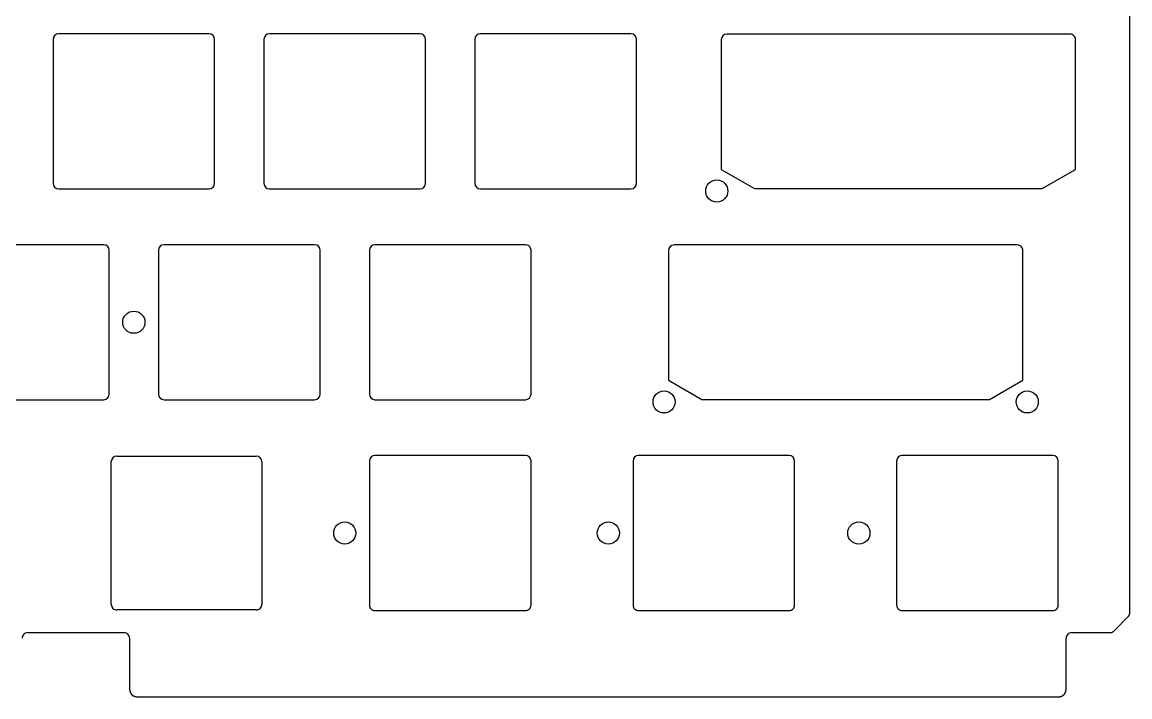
# Model space of a CAD drawing. Header units: millimetres. Extents: x -9 to 276, y -91 to 15.
# Drawn here: x 175.6 to 275.7, y -91 to -30 of the extents above; entities that cross this region are included whole.
import ezdxf

# ---------------------------------------------------------------- set-up
doc = ezdxf.new("R2010")
doc.units = ezdxf.units.MM
doc.layers.get('0').update_dxf_attribs({"linetype": 'CONTINUOUS'})
doc.layers.add('Edge.Cuts', color=53, linetype='CONTINUOUS', true_color=0xc8a339)

msp = doc.modelspace()

# ---------------------------------------------------------------- linework, layer by layer
for points in [[(238.79375, -31.625), (238.79375, -43.343), (241.79375, -45.075), (267.79375, -45.075), (270.79375, -43.343), (270.79375, -31.625, 0.4142135624), (270.29375, -31.125), (239.29375, -31.125, 0.4142123908)], [(234.03125, -50.675), (234.03125, -62.393), (237.03125, -64.125), (263.03125, -64.125), (266.03125, -62.393), (266.03125, -50.675, 0.4142135624), (265.53125, -50.175), (234.53125, -50.175, 0.4142123908)]]:
    msp.add_lwpolyline(points, format="xyb", close=True)
for centre in [(238.39375, -45.3), (233.63125, -64.35), (266.43125, -64.35)]:
    msp.add_circle(centre, 1)
at = {"layer": 'Edge.Cuts', "linetype": 'CONTINUOUS'}
for p, q in [((275.7, -83.39289), (275.7, 7.192893)), ((178.4375, -31.6), (178.4375, -44.6)), ((192.5375, -31.1), (178.9375, -31.1)), ((193.0375, -44.6), (193.0375, -31.6)), ((197.4875, -31.6), (197.4875, -44.6)), ((211.5875, -31.1), (197.9875, -31.1)), ((212.0875, -44.6), (212.0875, -31.6)), ((216.5375, -31.6), (216.5375, -44.6)), ((230.6375, -31.1), (217.0375, -31.1)), ((231.1375, -44.6), (231.1375, -31.6)), ((178.9375, -45.1), (192.5375, -45.1)), ((197.9875, -45.1), (211.5875, -45.1)), ((217.0375, -45.1), (230.6375, -45.1)), ((183.0125, -50.15), (169.4125, -50.15)), ((183.5125, -63.65), (183.5125, -50.65)), ((187.9625, -50.65), (187.9625, -63.65)), ((202.0625, -50.15), (188.4625, -50.15)), ((202.5625, -63.65), (202.5625, -50.65)), ((207.0125, -50.65), (207.0125, -63.65)), ((221.1125, -50.15), (207.5125, -50.15)), ((221.6125, -63.65), (221.6125, -50.65)), ((169.4125, -64.15), (183.0125, -64.15)), ((188.4625, -64.15), (202.0625, -64.15)), ((207.5125, -64.15), (221.1125, -64.15)), ((274.246446, -85.05355), (275.553553, -83.746443)), ((275.553553, -83.746443), (275.555963, -83.744019)), ((275.555963, -83.744019), (275.558354, -83.741586)), ((275.558354, -83.741586), (275.560718, -83.739151)), ((275.560718, -83.739151), (275.563063, -83.736707)), ((275.563063, -83.736707), (275.565383, -83.734261)), ((275.565383, -83.734261), (275.567682, -83.731807)), ((275.567682, -83.731807), (275.569957, -83.72935)), ((275.569957, -83.72935), (275.572212, -83.726885)), ((275.572212, -83.726885), (275.574442, -83.724418)), ((275.574442, -83.724418), (275.576653, -83.721942)), ((275.576653, -83.721942), (275.57884, -83.719463)), ((275.57884, -83.719463), (275.581007, -83.716976)), ((275.581007, -83.716976), (275.58315, -83.714487)), ((275.58315, -83.714487), (275.585273, -83.711989)), ((275.585273, -83.711989), (275.587373, -83.709488)), ((275.587373, -83.709488), (275.589453, -83.706979)), ((275.589453, -83.706979), (275.591511, -83.704467)), ((275.591511, -83.704467), (275.593548, -83.701947)), ((275.593548, -83.701947), (275.595563, -83.699423)), ((275.595563, -83.699423), (275.597559, -83.696892)), ((275.597559, -83.696892), (275.599532, -83.694357)), ((275.599532, -83.694357), (275.601485, -83.691814)), ((275.601485, -83.691814), (275.603416, -83.689268)), ((275.603416, -83.689268), (275.605329, -83.686713)), ((275.605329, -83.686713), (275.607218, -83.684155)), ((275.607218, -83.684155), (275.609089, -83.681589)), ((275.609089, -83.681589), (275.610938, -83.679019)), ((275.610938, -83.679019), (275.612768, -83.676441)), ((275.612768, -83.676441), (275.614577, -83.67386)), ((275.614577, -83.67386), (275.616366, -83.67127)), ((275.616366, -83.67127), (275.618134, -83.668676)), ((275.618134, -83.668676), (275.619883, -83.666074)), ((275.619883, -83.666074), (275.621611, -83.663468)), ((275.621611, -83.663468), (275.62332, -83.660854)), ((275.62332, -83.660854), (275.625008, -83.658235)), ((275.625008, -83.658235), (275.626678, -83.655609)), ((275.626678, -83.655609), (275.628327, -83.652978)), ((275.628327, -83.652978), (275.629957, -83.650339)), ((275.629957, -83.650339), (275.631566, -83.647695)), ((275.631566, -83.647695), (275.633157, -83.645044)), ((275.633157, -83.645044), (275.634728, -83.642387)), ((275.634728, -83.642387), (275.63628, -83.639723)), ((275.63628, -83.639723), (275.637811, -83.637053)), ((275.637811, -83.637053), (275.639325, -83.634375)), ((275.639325, -83.634375), (275.640818, -83.631692)), ((275.640818, -83.631692), (275.642293, -83.629002)), ((275.642293, -83.629002), (275.643748, -83.626305)), ((275.643748, -83.626305), (275.645185, -83.623601)), ((275.645185, -83.623601), (275.646602, -83.620891)), ((275.646602, -83.620891), (275.648, -83.618173)), ((275.648, -83.618173), (275.649379, -83.61545)), ((275.649379, -83.61545), (275.65074, -83.612718)), ((275.65074, -83.612718), (275.652081, -83.60998)), ((275.652081, -83.60998), (275.653404, -83.607234)), ((275.653404, -83.607234), (275.654708, -83.604482)), ((275.654708, -83.604482), (275.655994, -83.601722)), ((275.655994, -83.601722), (275.65726, -83.598956)), ((275.65726, -83.598956), (275.658508, -83.596181)), ((275.658508, -83.596181), (275.659737, -83.5934)), ((275.659737, -83.5934), (275.660948, -83.590611)), ((275.660948, -83.590611), (275.66214, -83.587815)), ((275.66214, -83.587815), (275.663314, -83.585011)), ((275.663314, -83.585011), (275.665606, -83.57938)), ((275.665606, -83.57938), (275.667824, -83.573718)), ((275.667824, -83.573718), (275.669968, -83.568026)), ((275.669968, -83.568026), (275.672039, -83.562301)), ((275.672039, -83.562301), (275.674036, -83.556544)), ((275.674036, -83.556544), (275.67596, -83.550754)), ((275.67596, -83.550754), (275.677811, -83.54493)), ((275.677811, -83.54493), (275.679589, -83.539073)), ((275.679589, -83.539073), (275.681294, -83.533181)), ((275.681294, -83.533181), (275.682925, -83.527254)), ((275.682925, -83.527254), (275.684483, -83.521292)), ((275.684483, -83.521292), (275.685968, -83.515293)), ((275.685968, -83.515293), (275.68738, -83.509257)), ((275.68738, -83.509257), (275.688718, -83.503184)), ((275.688718, -83.503184), (275.689983, -83.497072)), ((275.689983, -83.497072), (275.691174, -83.490922)), ((275.691174, -83.490922), (275.692291, -83.484733)), ((275.692291, -83.484733), (275.693333, -83.478504)), ((275.693333, -83.478504), (275.694302, -83.472234)), ((275.694302, -83.472234), (275.695196, -83.465924)), ((275.695196, -83.465924), (275.696015, -83.459571)), ((275.696015, -83.459571), (275.696758, -83.453176)), ((275.696758, -83.453176), (275.697426, -83.446738)), ((275.697426, -83.446738), (275.698018, -83.440255)), ((275.698018, -83.440255), (275.698534, -83.433729)), ((275.698534, -83.433729), (275.698973, -83.427157)), ((275.698973, -83.427157), (275.699334, -83.42054)), ((275.699334, -83.42054), (275.699618, -83.413876)), ((275.699618, -83.413876), (275.699824, -83.407164)), ((275.699824, -83.407164), (275.699952, -83.400405)), ((275.699952, -83.400405), (275.7, -83.393597)), ((275.7, -83.393597), (275.7, -83.39289)), ((176.149852, -85.199997), (184.850852, -85.199997)), ((185.350852, -85.699997), (185.350852, -90.199997)), ((269.950556, -90.199997), (269.950556, -85.699997)), ((270.450556, -85.199997), (273.892893, -85.199997)), ((273.892893, -85.199997), (273.896312, -85.199987)), ((273.896312, -85.199987), (273.899722, -85.199957)), ((273.899722, -85.199957), (273.903116, -85.199907)), ((273.903116, -85.199907), (273.906502, -85.199837)), ((273.906502, -85.199837), (273.909871, -85.199748)), ((273.909871, -85.199748), (273.913233, -85.199639)), ((273.913233, -85.199639), (273.916578, -85.19951)), ((273.916578, -85.19951), (273.919916, -85.199361)), ((273.919916, -85.199361), (273.923238, -85.199194)), ((273.923238, -85.199194), (273.926552, -85.199006)), ((273.926552, -85.199006), (273.929851, -85.1988)), ((273.929851, -85.1988), (273.933141, -85.198573)), ((273.933141, -85.198573), (273.936417, -85.198328)), ((273.936417, -85.198328), (273.939685, -85.198064)), ((273.939685, -85.198064), (273.942938, -85.19778)), ((273.942938, -85.19778), (273.946183, -85.197477)), ((273.946183, -85.197477), (273.949414, -85.197155)), ((273.949414, -85.197155), (273.952637, -85.196814)), ((273.952637, -85.196814), (273.955846, -85.196455)), ((273.955846, -85.196455), (273.959047, -85.196076)), ((273.959047, -85.196076), (273.962235, -85.195678)), ((273.962235, -85.195678), (273.965414, -85.195262)), ((273.965414, -85.195262), (273.96858, -85.194827)), ((273.96858, -85.194827), (273.971738, -85.194373)), ((273.971738, -85.194373), (273.974884, -85.1939)), ((273.974884, -85.1939), (273.978021, -85.193408)), ((273.978021, -85.193408), (273.981146, -85.192899)), ((273.981146, -85.192899), (273.984262, -85.19237)), ((273.984262, -85.19237), (273.987367, -85.191823)), ((273.987367, -85.191823), (273.990463, -85.191257)), ((273.990463, -85.191257), (273.993547, -85.190673)), ((273.993547, -85.190673), (273.996624, -85.19007)), ((273.996624, -85.19007), (273.999689, -85.189449)), ((273.999689, -85.189449), (274.002746, -85.188809)), ((274.002746, -85.188809), (274.005791, -85.188151)), ((274.005791, -85.188151), (274.008829, -85.187475)), ((274.008829, -85.187475), (274.011855, -85.18678)), ((274.011855, -85.18678), (274.014873, -85.186067)), ((274.014873, -85.186067), (274.017881, -85.185335)), ((274.017881, -85.185335), (274.020881, -85.184585)), ((274.020881, -85.184585), (274.02387, -85.183817)), ((274.02387, -85.183817), (274.026851, -85.183031)), ((274.026851, -85.183031), (274.029822, -85.182226)), ((274.029822, -85.182226), (274.032786, -85.181403)), ((274.032786, -85.181403), (274.035739, -85.180562)), ((274.035739, -85.180562), (274.038684, -85.179702)), ((274.038684, -85.179702), (274.04162, -85.178824)), ((274.04162, -85.178824), (274.044548, -85.177928)), ((274.044548, -85.177928), (274.047466, -85.177014)), ((274.047466, -85.177014), (274.050376, -85.176081)), ((274.050376, -85.176081), (274.053278, -85.17513)), ((274.053278, -85.17513), (274.056171, -85.174161)), ((274.056171, -85.174161), (274.059056, -85.173173)), ((274.059056, -85.173173), (274.061933, -85.172167)), ((274.061933, -85.172167), (274.064801, -85.171143)), ((274.064801, -85.171143), (274.067661, -85.1701)), ((274.067661, -85.1701), (274.070513, -85.16904)), ((274.070513, -85.16904), (274.073357, -85.16796)), ((274.073357, -85.16796), (274.076193, -85.166863)), ((274.076193, -85.166863), (274.079022, -85.165747)), ((274.079022, -85.165747), (274.081842, -85.164612)), ((274.081842, -85.164612), (274.084655, -85.16346)), ((274.084655, -85.16346), (274.090257, -85.161099)), ((274.090257, -85.161099), (274.095828, -85.158664)), ((274.095828, -85.158664), (274.10137, -85.156154)), ((274.10137, -85.156154), (274.106882, -85.153571)), ((274.106882, -85.153571), (274.112365, -85.150912)), ((274.112365, -85.150912), (274.11782, -85.148179)), ((274.11782, -85.148179), (274.123247, -85.14537)), ((274.123247, -85.14537), (274.128645, -85.142485)), ((274.128645, -85.142485), (274.134017, -85.139524)), ((274.134017, -85.139524), (274.139362, -85.136487)), ((274.139362, -85.136487), (274.14468, -85.133372)), ((274.14468, -85.133372), (274.149972, -85.13018)), ((274.149972, -85.13018), (274.155238, -85.126911)), ((274.155238, -85.126911), (274.160479, -85.123563)), ((274.160479, -85.123563), (274.165694, -85.120135)), ((274.165694, -85.120135), (274.170885, -85.116629)), ((274.170885, -85.116629), (274.176051, -85.113042)), ((274.176051, -85.113042), (274.181193, -85.109375)), ((274.181193, -85.109375), (274.186311, -85.105626)), ((274.186311, -85.105626), (274.191406, -85.101796)), ((274.191406, -85.101796), (274.196477, -85.097883)), ((274.196477, -85.097883), (274.201525, -85.093887)), ((274.201525, -85.093887), (274.20655, -85.089806)), ((274.20655, -85.089806), (274.211552, -85.085641)), ((274.211552, -85.085641), (274.216531, -85.081391)), ((274.216531, -85.081391), (274.221489, -85.077054)), ((274.221489, -85.077054), (274.226424, -85.072631)), ((274.226424, -85.072631), (274.231337, -85.068119)), ((274.231337, -85.068119), (274.236228, -85.063519)), ((274.236228, -85.063519), (274.241098, -85.05883)), ((274.241098, -85.05883), (274.245945, -85.05405)), ((274.245945, -85.05405), (274.246446, -85.05355)), ((185.350852, -90.199997), (185.350862, -90.205644)), ((185.350862, -90.205644), (185.350892, -90.211271)), ((185.350892, -90.211271), (185.350942, -90.216858)), ((185.350942, -90.216858), (185.351011, -90.222425)), ((185.351011, -90.222425), (185.351101, -90.227953)), ((185.351101, -90.227953), (185.351209, -90.233461)), ((185.351209, -90.233461), (185.351338, -90.23893)), ((185.351338, -90.23893), (185.351485, -90.24438)), ((185.351485, -90.24438), (185.351652, -90.249791)), ((185.351652, -90.249791), (185.351838, -90.255183)), ((185.351838, -90.255183), (185.352043, -90.260537)), ((185.352043, -90.260537), (185.352267, -90.265871)), ((185.352267, -90.265871), (185.352509, -90.271168)), ((185.352509, -90.271168), (185.352771, -90.276446)), ((185.352771, -90.276446), (185.353051, -90.281686)), ((185.353051, -90.281686), (185.35335, -90.286907)), ((185.35335, -90.286907), (185.353667, -90.292092)), ((185.353667, -90.292092), (185.354003, -90.297257)), ((185.354003, -90.297257), (185.354356, -90.302386)), ((185.354356, -90.302386), (185.354728, -90.307497)), ((185.354728, -90.307497), (185.355118, -90.312571)), ((185.355118, -90.312571), (185.355526, -90.317627)), ((185.355526, -90.317627), (185.355952, -90.322647)), ((185.355952, -90.322647), (185.356396, -90.327648)), ((185.356396, -90.327648), (185.356857, -90.332615)), ((185.356857, -90.332615), (185.357337, -90.337563)), ((185.357337, -90.337563), (185.357833, -90.342476)), ((185.357833, -90.342476), (185.358347, -90.347371)), ((185.358347, -90.347371), (185.358878, -90.352232)), ((185.358878, -90.352232), (185.359427, -90.357074)), ((185.359427, -90.357074), (185.359993, -90.361882)), ((185.359993, -90.361882), (185.360576, -90.366673)), ((185.360576, -90.366673), (185.361175, -90.371429)), ((185.361175, -90.371429), (185.361793, -90.376168)), ((185.361793, -90.376168), (185.362426, -90.380874)), ((185.362426, -90.380874), (185.363077, -90.385562)), ((185.363077, -90.385562), (185.363744, -90.390217)), ((185.363744, -90.390217), (185.364428, -90.394854)), ((185.364428, -90.394854), (185.365128, -90.399459)), ((185.365128, -90.399459), (185.365846, -90.404047)), ((185.365846, -90.404047), (185.366578, -90.408602)), ((185.366578, -90.408602), (185.367329, -90.41314)), ((185.367329, -90.41314), (185.368094, -90.417647)), ((185.368094, -90.417647), (185.368876, -90.422136)), ((185.368876, -90.422136), (185.369674, -90.426593)), ((185.369674, -90.426593), (185.370489, -90.431034)), ((185.370489, -90.431034), (185.371318, -90.435444)), ((185.371318, -90.435444), (185.372165, -90.439836)), ((185.372165, -90.439836), (185.373026, -90.444198)), ((185.373026, -90.444198), (185.373904, -90.448543)), ((185.373904, -90.448543), (185.374796, -90.452858)), ((185.374796, -90.452858), (185.375706, -90.457157)), ((185.375706, -90.457157), (185.376629, -90.461425)), ((185.376629, -90.461425), (185.377569, -90.465676)), ((185.377569, -90.465676), (185.378524, -90.469899)), ((185.378524, -90.469899), (185.379495, -90.474104)), ((185.379495, -90.474104), (185.38048, -90.478281)), ((185.38048, -90.478281), (185.381482, -90.482441)), ((185.381482, -90.482441), (185.382497, -90.486572)), ((185.382497, -90.486572), (185.383529, -90.490687)), ((185.383529, -90.490687), (185.384574, -90.494774)), ((185.384574, -90.494774), (185.385636, -90.498844)), ((185.385636, -90.498844), (185.386712, -90.502886)), ((185.386712, -90.502886), (185.387803, -90.506913)), ((185.387803, -90.506913), (185.388908, -90.510911)), ((185.388908, -90.510911), (185.39003, -90.514894)), ((185.39003, -90.514894), (185.391164, -90.518849)), ((185.391164, -90.518849), (185.392315, -90.522788)), ((185.392315, -90.522788), (185.393478, -90.5267)), ((185.393478, -90.5267), (185.394658, -90.530597)), ((185.394658, -90.530597), (185.395851, -90.534467)), ((185.395851, -90.534467), (185.397059, -90.53832)), ((185.397059, -90.53832), (185.398281, -90.542148)), ((185.398281, -90.542148), (185.399518, -90.54596)), ((185.399518, -90.54596), (185.400769, -90.549747)), ((185.400769, -90.549747), (185.402035, -90.553517)), ((185.402035, -90.553517), (185.403313, -90.557262)), ((185.403313, -90.557262), (185.404608, -90.560992)), ((185.404608, -90.560992), (185.405914, -90.564696)), ((185.405914, -90.564696), (185.407237, -90.568385)), ((185.407237, -90.568385), (185.408572, -90.57205)), ((185.408572, -90.57205), (185.409923, -90.575698)), ((185.409923, -90.575698), (185.411286, -90.579323)), ((185.411286, -90.579323), (185.412664, -90.582931)), ((185.412664, -90.582931), (185.414055, -90.586516)), ((185.414055, -90.586516), (185.415461, -90.590086)), ((185.415461, -90.590086), (185.41688, -90.593632)), ((185.41688, -90.593632), (185.418314, -90.597162)), ((185.418314, -90.597162), (185.41976, -90.600669)), ((185.41976, -90.600669), (185.421221, -90.604161)), ((185.421221, -90.604161), (185.422695, -90.60763)), ((185.422695, -90.60763), (185.424184, -90.611084)), ((185.424184, -90.611084), (185.425684, -90.614515)), ((185.425684, -90.614515), (185.4272, -90.617931)), ((185.4272, -90.617931), (185.428728, -90.621325)), ((185.428728, -90.621325), (185.430272, -90.624703)), ((185.430272, -90.624703), (185.431827, -90.62806)), ((185.431827, -90.62806), (185.433397, -90.631402)), ((185.433397, -90.631402), (185.434979, -90.634721)), ((185.434979, -90.634721), (185.436576, -90.638026)), ((185.436576, -90.638026), (185.438185, -90.64131)), ((185.438185, -90.64131), (185.439809, -90.644579)), ((185.439809, -90.644579), (185.441445, -90.647826)), ((185.441445, -90.647826), (185.443096, -90.651059)), ((185.443096, -90.651059), (185.444759, -90.654271)), ((185.444759, -90.654271), (185.446437, -90.657468)), ((185.446437, -90.657468), (185.448126, -90.660645)), ((185.448126, -90.660645), (185.44983, -90.663807)), ((185.44983, -90.663807), (185.451547, -90.666949)), ((185.451547, -90.666949), (185.453277, -90.670076)), ((185.453277, -90.670076), (185.45502, -90.673184)), ((185.45502, -90.673184), (185.456778, -90.676276)), ((185.456778, -90.676276), (185.458547, -90.679349)), ((185.458547, -90.679349), (185.460331, -90.682408)), ((185.460331, -90.682408), (185.462127, -90.685447)), ((185.462127, -90.685447), (185.463938, -90.688472)), ((185.463938, -90.688472), (185.465761, -90.691478)), ((185.465761, -90.691478), (185.467598, -90.694469)), ((185.467598, -90.694469), (185.469447, -90.697441)), ((185.469447, -90.697441), (185.471311, -90.700399)), ((185.471311, -90.700399), (185.473187, -90.703339)), ((185.473187, -90.703339), (185.475077, -90.706264)), ((185.475077, -90.706264), (185.476979, -90.709171)), ((185.476979, -90.709171), (185.478896, -90.712063)), ((185.478896, -90.712063), (185.480825, -90.714938)), ((185.480825, -90.714938), (185.482769, -90.717798)), ((185.482769, -90.717798), (185.484724, -90.720641)), ((185.484724, -90.720641), (185.486694, -90.723469)), ((185.486694, -90.723469), (185.488677, -90.72628)), ((185.488677, -90.72628), (185.490673, -90.729076)), ((185.490673, -90.729076), (185.492682, -90.731856)), ((185.492682, -90.731856), (185.494706, -90.734621)), ((185.494706, -90.734621), (185.496741, -90.737369)), ((185.496741, -90.737369), (185.498792, -90.740103)), ((185.498792, -90.740103), (185.500854, -90.74282)), ((185.500854, -90.74282), (185.502931, -90.745523)), ((185.502931, -90.745523), (185.505021, -90.74821)), ((185.505021, -90.74821), (185.507125, -90.750882)), ((185.507125, -90.750882), (185.509241, -90.753539)), ((185.509241, -90.753539), (185.511372, -90.756181)), ((185.511372, -90.756181), (185.513516, -90.758807)), ((185.513516, -90.758807), (185.515673, -90.761418)), ((185.515673, -90.761418), (185.517844, -90.764015)), ((185.517844, -90.764015), (185.520029, -90.766596)), ((185.520029, -90.766596), (185.522227, -90.769163)), ((185.522227, -90.769163), (185.52444, -90.771715)), ((185.52444, -90.771715), (185.526665, -90.774252)), ((185.526665, -90.774252), (185.528905, -90.776775)), ((185.528905, -90.776775), (185.531158, -90.779282)), ((185.531158, -90.779282), (185.533425, -90.781776)), ((185.533425, -90.781776), (185.535705, -90.784254)), ((185.535705, -90.784254), (185.538, -90.786719)), ((185.538, -90.786719), (185.540309, -90.789168)), ((185.540309, -90.789168), (185.542631, -90.791604)), ((185.542631, -90.791604), (185.544968, -90.794025)), ((185.544968, -90.794025), (185.547318, -90.796432)), ((185.547318, -90.796432), (185.549682, -90.798824)), ((185.549682, -90.798824), (185.552061, -90.801203)), ((185.552061, -90.801203), (185.556861, -90.805917)), ((185.556861, -90.805917), (185.561717, -90.810575)), ((185.561717, -90.810575), (185.56663, -90.815176)), ((185.56663, -90.815176), (185.571601, -90.819723)), ((185.571601, -90.819723), (185.57663, -90.824213)), ((185.57663, -90.824213), (185.581718, -90.828649)), ((185.581718, -90.828649), (185.586864, -90.83303)), ((185.586864, -90.83303), (185.592069, -90.837356)), ((185.592069, -90.837356), (185.597334, -90.841627)), ((185.597334, -90.841627), (185.602659, -90.845844)), ((185.602659, -90.845844), (185.608045, -90.850007)), ((185.608045, -90.850007), (185.613492, -90.854117)), ((185.613492, -90.854117), (185.619001, -90.858172)), ((185.619001, -90.858172), (185.624571, -90.862174)), ((185.624571, -90.862174), (185.630204, -90.866122)), ((185.630204, -90.866122), (185.635901, -90.870017)), ((185.635901, -90.870017), (185.641661, -90.873859)), ((185.641661, -90.873859), (185.647486, -90.877647)), ((185.647486, -90.877647), (185.653375, -90.881382)), ((185.653375, -90.881382), (185.659331, -90.885063)), ((185.659331, -90.885063), (185.665352, -90.888692)), ((185.665352, -90.888692), (185.67144, -90.892267)), ((185.67144, -90.892267), (185.677596, -90.895789)), ((185.677596, -90.895789), (185.68382, -90.899258)), ((185.68382, -90.899258), (185.690112, -90.902674)), ((185.690112, -90.902674), (185.696474, -90.906036)), ((185.696474, -90.906036), (185.702906, -90.909345)), ((185.702906, -90.909345), (185.709409, -90.9126)), ((185.709409, -90.9126), (185.715984, -90.915801)), ((185.715984, -90.915801), (185.722631, -90.918948)), ((185.722631, -90.918948), (185.72935, -90.922042)), ((185.72935, -90.922042), (185.736144, -90.925081)), ((185.736144, -90.925081), (185.743012, -90.928066)), ((185.743012, -90.928066), (185.749956, -90.930996)), ((185.749956, -90.930996), (185.756976, -90.933871)), ((185.756976, -90.933871), (185.764072, -90.936692)), ((185.764072, -90.936692), (185.771246, -90.939457)), ((185.771246, -90.939457), (185.778499, -90.942166)), ((185.778499, -90.942166), (185.785831, -90.94482)), ((185.785831, -90.94482), (185.793243, -90.947417)), ((185.793243, -90.947417), (185.800736, -90.949958)), ((185.800736, -90.949958), (185.808311, -90.952443)), ((185.808311, -90.952443), (185.815969, -90.954869)), ((185.815969, -90.954869), (185.82371, -90.957239)), ((185.82371, -90.957239), (185.831536, -90.95955)), ((185.831536, -90.95955), (185.839447, -90.961803)), ((185.839447, -90.961803), (185.847444, -90.963998)), ((185.847444, -90.963998), (185.855528, -90.966133)), ((185.855528, -90.966133), (185.8637, -90.968209)), ((185.8637, -90.968209), (185.871962, -90.970224)), ((185.871962, -90.970224), (185.880313, -90.972179)), ((185.880313, -90.972179), (185.888755, -90.974073)), ((185.888755, -90.974073), (185.897289, -90.975906)), ((185.897289, -90.975906), (185.905915, -90.977676)), ((185.905915, -90.977676), (185.914635, -90.979384)), ((185.914635, -90.979384), (185.92345, -90.981029)), ((185.92345, -90.981029), (185.93236, -90.98261)), ((185.93236, -90.98261), (185.941367, -90.984127)), ((185.941367, -90.984127), (185.950471, -90.985579)), ((185.950471, -90.985579), (185.959674, -90.986965)), ((185.959674, -90.986965), (185.968977, -90.988286)), ((185.968977, -90.988286), (185.97838, -90.98954)), ((185.97838, -90.98954), (185.987885, -90.990726)), ((185.987885, -90.990726), (185.997492, -90.991845)), ((185.997492, -90.991845), (186.007204, -90.992895)), ((186.007204, -90.992895), (186.017019, -90.993876)), ((186.017019, -90.993876), (186.026941, -90.994787)), ((186.026941, -90.994787), (186.036969, -90.995627)), ((186.036969, -90.995627), (186.047105, -90.996396)), ((186.047105, -90.996396), (186.05735, -90.997093)), ((186.05735, -90.997093), (186.067705, -90.997716)), ((186.067705, -90.997716), (186.078171, -90.998267)), ((186.078171, -90.998267), (186.088749, -90.998743)), ((186.088749, -90.998743), (186.099441, -90.999143)), ((186.099441, -90.999143), (186.110246, -90.999468)), ((186.110246, -90.999468), (186.121167, -90.999716)), ((186.121167, -90.999716), (186.132205, -90.999887)), ((186.132205, -90.999887), (186.14336, -90.999979)), ((186.14336, -90.999979), (186.150852, -90.999997)), ((186.150852, -90.999997), (269.150556, -90.999997)), ((269.150556, -90.999997), (269.156203, -90.999987)), ((269.156203, -90.999987), (269.16183, -90.999957)), ((269.16183, -90.999957), (269.167417, -90.999907)), ((269.167417, -90.999907), (269.172984, -90.999838)), ((269.172984, -90.999838), (269.178512, -90.999748)), ((269.178512, -90.999748), (269.18402, -90.99964)), ((269.18402, -90.99964), (269.189489, -90.999511)), ((269.189489, -90.999511), (269.194939, -90.999364)), ((269.194939, -90.999364), (269.20035, -90.999197)), ((269.20035, -90.999197), (269.205742, -90.999011)), ((269.205742, -90.999011), (269.211096, -90.998806)), ((269.211096, -90.998806), (269.21643, -90.998582)), ((269.21643, -90.998582), (269.221727, -90.99834)), ((269.221727, -90.99834), (269.227005, -90.998078)), ((269.227005, -90.998078), (269.232245, -90.997798)), ((269.232245, -90.997798), (269.237466, -90.997499)), ((269.237466, -90.997499), (269.242651, -90.997182)), ((269.242651, -90.997182), (269.247816, -90.996846)), ((269.247816, -90.996846), (269.252945, -90.996493)), ((269.252945, -90.996493), (269.258056, -90.996121)), ((269.258056, -90.996121), (269.26313, -90.995731)), ((269.26313, -90.995731), (269.268186, -90.995323)), ((269.268186, -90.995323), (269.273206, -90.994897)), ((269.273206, -90.994897), (269.278207, -90.994453)), ((269.278207, -90.994453), (269.283174, -90.993992)), ((269.283174, -90.993992), (269.288122, -90.993512)), ((269.288122, -90.993512), (269.293035, -90.993016)), ((269.293035, -90.993016), (269.29793, -90.992502)), ((269.29793, -90.992502), (269.30279, -90.991971)), ((269.30279, -90.991971), (269.307633, -90.991422)), ((269.307633, -90.991422), (269.312441, -90.990856)), ((269.312441, -90.990856), (269.317232, -90.990273)), ((269.317232, -90.990273), (269.321988, -90.989674)), ((269.321988, -90.989674), (269.326727, -90.989056)), ((269.326727, -90.989056), (269.331433, -90.988423)), ((269.331433, -90.988423), (269.336121, -90.987772)), ((269.336121, -90.987772), (269.340776, -90.987105)), ((269.340776, -90.987105), (269.345413, -90.986421)), ((269.345413, -90.986421), (269.350018, -90.985721)), ((269.350018, -90.985721), (269.354606, -90.985003)), ((269.354606, -90.985003), (269.359161, -90.984271)), ((269.359161, -90.984271), (269.363699, -90.98352)), ((269.363699, -90.98352), (269.368206, -90.982755)), ((269.368206, -90.982755), (269.372695, -90.981973)), ((269.372695, -90.981973), (269.377152, -90.981175)), ((269.377152, -90.981175), (269.381593, -90.98036)), ((269.381593, -90.98036), (269.386003, -90.979531)), ((269.386003, -90.979531), (269.390395, -90.978684)), ((269.390395, -90.978684), (269.394757, -90.977823)), ((269.394757, -90.977823), (269.399102, -90.976945)), ((269.399102, -90.976945), (269.403417, -90.976053)), ((269.403417, -90.976053), (269.407715, -90.975143)), ((269.407715, -90.975143), (269.411984, -90.97422)), ((269.411984, -90.97422), (269.416235, -90.97328)), ((269.416235, -90.97328), (269.420458, -90.972325)), ((269.420458, -90.972325), (269.424663, -90.971354)), ((269.424663, -90.971354), (269.42884, -90.970369)), ((269.42884, -90.970369), (269.433, -90.969367)), ((269.433, -90.969367), (269.437131, -90.968352)), ((269.437131, -90.968352), (269.441246, -90.96732)), ((269.441246, -90.96732), (269.445333, -90.966275)), ((269.445333, -90.966275), (269.449403, -90.965213)), ((269.449403, -90.965213), (269.453445, -90.964137)), ((269.453445, -90.964137), (269.457472, -90.963046)), ((269.457472, -90.963046), (269.46147, -90.961941)), ((269.46147, -90.961941), (269.465453, -90.960819)), ((269.465453, -90.960819), (269.469408, -90.959685)), ((269.469408, -90.959685), (269.473347, -90.958534)), ((269.473347, -90.958534), (269.477259, -90.957371)), ((269.477259, -90.957371), (269.481156, -90.956191)), ((269.481156, -90.956191), (269.485026, -90.954998)), ((269.485026, -90.954998), (269.488879, -90.95379)), ((269.488879, -90.95379), (269.492707, -90.952568)), ((269.492707, -90.952568), (269.496519, -90.951331)), ((269.496519, -90.951331), (269.500306, -90.95008)), ((269.500306, -90.95008), (269.504076, -90.948814)), ((269.504076, -90.948814), (269.507821, -90.947536)), ((269.507821, -90.947536), (269.511551, -90.946241)), ((269.511551, -90.946241), (269.515255, -90.944935)), ((269.515255, -90.944935), (269.518944, -90.943612)), ((269.518944, -90.943612), (269.522609, -90.942277)), ((269.522609, -90.942277), (269.526257, -90.940926)), ((269.526257, -90.940926), (269.529882, -90.939563)), ((269.529882, -90.939563), (269.53349, -90.938185)), ((269.53349, -90.938185), (269.537075, -90.936794)), ((269.537075, -90.936794), (269.540645, -90.935388)), ((269.540645, -90.935388), (269.544191, -90.933969)), ((269.544191, -90.933969), (269.547721, -90.932535)), ((269.547721, -90.932535), (269.551228, -90.931089)), ((269.551228, -90.931089), (269.55472, -90.929628)), ((269.55472, -90.929628), (269.558189, -90.928154)), ((269.558189, -90.928154), (269.561643, -90.926665)), ((269.561643, -90.926665), (269.565074, -90.925165)), ((269.565074, -90.925165), (269.56849, -90.923649)), ((269.56849, -90.923649), (269.571884, -90.922121)), ((269.571884, -90.922121), (269.575262, -90.920577)), ((269.575262, -90.920577), (269.578619, -90.919022)), ((269.578619, -90.919022), (269.581961, -90.917452)), ((269.581961, -90.917452), (269.58528, -90.91587)), ((269.58528, -90.91587), (269.588585, -90.914273)), ((269.588585, -90.914273), (269.591869, -90.912664)), ((269.591869, -90.912664), (269.595138, -90.91104)), ((269.595138, -90.91104), (269.598385, -90.909404)), ((269.598385, -90.909404), (269.601618, -90.907753)), ((269.601618, -90.907753), (269.60483, -90.90609)), ((269.60483, -90.90609), (269.608027, -90.904412)), ((269.608027, -90.904412), (269.611204, -90.902723)), ((269.611204, -90.902723), (269.614366, -90.901019)), ((269.614366, -90.901019), (269.617508, -90.899302)), ((269.617508, -90.899302), (269.620635, -90.897572)), ((269.620635, -90.897572), (269.623743, -90.895829)), ((269.623743, -90.895829), (269.626835, -90.894071)), ((269.626835, -90.894071), (269.629908, -90.892302)), ((269.629908, -90.892302), (269.632967, -90.890518)), ((269.632967, -90.890518), (269.636006, -90.888722)), ((269.636006, -90.888722), (269.639031, -90.886911)), ((269.639031, -90.886911), (269.642037, -90.885088)), ((269.642037, -90.885088), (269.645028, -90.883251)), ((269.645028, -90.883251), (269.648, -90.881402)), ((269.648, -90.881402), (269.650958, -90.879538)), ((269.650958, -90.879538), (269.653898, -90.877662)), ((269.653898, -90.877662), (269.656823, -90.875772)), ((269.656823, -90.875772), (269.65973, -90.87387)), ((269.65973, -90.87387), (269.662622, -90.871953)), ((269.662622, -90.871953), (269.665497, -90.870024)), ((269.665497, -90.870024), (269.668357, -90.86808)), ((269.668357, -90.86808), (269.6712, -90.866125)), ((269.6712, -90.866125), (269.674028, -90.864155)), ((269.674028, -90.864155), (269.676839, -90.862172)), ((269.676839, -90.862172), (269.679635, -90.860176)), ((269.679635, -90.860176), (269.682415, -90.858167)), ((269.682415, -90.858167), (269.68518, -90.856143)), ((269.68518, -90.856143), (269.687928, -90.854108)), ((269.687928, -90.854108), (269.690662, -90.852057)), ((269.690662, -90.852057), (269.693379, -90.849995)), ((269.693379, -90.849995), (269.696082, -90.847918)), ((269.696082, -90.847918), (269.698769, -90.845828)), ((269.698769, -90.845828), (269.701441, -90.843724)), ((269.701441, -90.843724), (269.704098, -90.841608)), ((269.704098, -90.841608), (269.70674, -90.839477)), ((269.70674, -90.839477), (269.709366, -90.837333)), ((269.709366, -90.837333), (269.711977, -90.835176)), ((269.711977, -90.835176), (269.714574, -90.833005)), ((269.714574, -90.833005), (269.717155, -90.83082)), ((269.717155, -90.83082), (269.719722, -90.828622)), ((269.719722, -90.828622), (269.722274, -90.826409)), ((269.722274, -90.826409), (269.724811, -90.824184)), ((269.724811, -90.824184), (269.727334, -90.821944)), ((269.727334, -90.821944), (269.729841, -90.819691)), ((269.729841, -90.819691), (269.732335, -90.817424)), ((269.732335, -90.817424), (269.734813, -90.815144)), ((269.734813, -90.815144), (269.737278, -90.812849)), ((269.737278, -90.812849), (269.739727, -90.81054)), ((269.739727, -90.81054), (269.742163, -90.808218)), ((269.742163, -90.808218), (269.744584, -90.805881)), ((269.744584, -90.805881), (269.746991, -90.803531)), ((269.746991, -90.803531), (269.749383, -90.801167)), ((269.749383, -90.801167), (269.751762, -90.798788)), ((269.751762, -90.798788), (269.756476, -90.793988)), ((269.756476, -90.793988), (269.761134, -90.789132)), ((269.761134, -90.789132), (269.765735, -90.784219)), ((269.765735, -90.784219), (269.770282, -90.779248)), ((269.770282, -90.779248), (269.774772, -90.774219)), ((269.774772, -90.774219), (269.779208, -90.769131)), ((269.779208, -90.769131), (269.783589, -90.763985)), ((269.783589, -90.763985), (269.787915, -90.75878)), ((269.787915, -90.75878), (269.792186, -90.753515)), ((269.792186, -90.753515), (269.796403, -90.74819)), ((269.796403, -90.74819), (269.800566, -90.742804)), ((269.800566, -90.742804), (269.804676, -90.737357)), ((269.804676, -90.737357), (269.808731, -90.731849)), ((269.808731, -90.731849), (269.812733, -90.726278)), ((269.812733, -90.726278), (269.816681, -90.720645)), ((269.816681, -90.720645), (269.820576, -90.714948)), ((269.820576, -90.714948), (269.824418, -90.709188)), ((269.824418, -90.709188), (269.828206, -90.703363)), ((269.828206, -90.703363), (269.831941, -90.697474)), ((269.831941, -90.697474), (269.835622, -90.691518)), ((269.835622, -90.691518), (269.839251, -90.685497)), ((269.839251, -90.685497), (269.842826, -90.679409)), ((269.842826, -90.679409), (269.846348, -90.673253)), ((269.846348, -90.673253), (269.849817, -90.667029)), ((269.849817, -90.667029), (269.853233, -90.660737)), ((269.853233, -90.660737), (269.856595, -90.654375)), ((269.856595, -90.654375), (269.859904, -90.647943)), ((269.859904, -90.647943), (269.863159, -90.64144)), ((269.863159, -90.64144), (269.86636, -90.634865)), ((269.86636, -90.634865), (269.869507, -90.628218)), ((269.869507, -90.628218), (269.872601, -90.621499)), ((269.872601, -90.621499), (269.87564, -90.614705)), ((269.87564, -90.614705), (269.878625, -90.607837)), ((269.878625, -90.607837), (269.881555, -90.600893)), ((269.881555, -90.600893), (269.88443, -90.593873)), ((269.88443, -90.593873), (269.887251, -90.586777)), ((269.887251, -90.586777), (269.890016, -90.579603)), ((269.890016, -90.579603), (269.892725, -90.57235)), ((269.892725, -90.57235), (269.895379, -90.565018)), ((269.895379, -90.565018), (269.897976, -90.557606)), ((269.897976, -90.557606), (269.900517, -90.550113)), ((269.900517, -90.550113), (269.903002, -90.542538)), ((269.903002, -90.542538), (269.905428, -90.53488)), ((269.905428, -90.53488), (269.907798, -90.527139)), ((269.907798, -90.527139), (269.910109, -90.519313)), ((269.910109, -90.519313), (269.912362, -90.511402)), ((269.912362, -90.511402), (269.914557, -90.503405)), ((269.914557, -90.503405), (269.916692, -90.495321)), ((269.916692, -90.495321), (269.918768, -90.487149)), ((269.918768, -90.487149), (269.920783, -90.478887)), ((269.920783, -90.478887), (269.922738, -90.470536)), ((269.922738, -90.470536), (269.924632, -90.462094)), ((269.924632, -90.462094), (269.926465, -90.45356)), ((269.926465, -90.45356), (269.928235, -90.444934)), ((269.928235, -90.444934), (269.929943, -90.436214)), ((269.929943, -90.436214), (269.931588, -90.427399)), ((269.931588, -90.427399), (269.933169, -90.418489)), ((269.933169, -90.418489), (269.934686, -90.409482)), ((269.934686, -90.409482), (269.936138, -90.400378)), ((269.936138, -90.400378), (269.937524, -90.391175)), ((269.937524, -90.391175), (269.938845, -90.381872)), ((269.938845, -90.381872), (269.940099, -90.372469)), ((269.940099, -90.372469), (269.941285, -90.362964)), ((269.941285, -90.362964), (269.942404, -90.353357)), ((269.942404, -90.353357), (269.943454, -90.343646)), ((269.943454, -90.343646), (269.944435, -90.33383)), ((269.944435, -90.33383), (269.945346, -90.323908)), ((269.945346, -90.323908), (269.946186, -90.31388)), ((269.946186, -90.31388), (269.946955, -90.303744)), ((269.946955, -90.303744), (269.947652, -90.293499)), ((269.947652, -90.293499), (269.948275, -90.283144)), ((269.948275, -90.283144), (269.948826, -90.272678)), ((269.948826, -90.272678), (269.949302, -90.2621)), ((269.949302, -90.2621), (269.949702, -90.251408)), ((269.949702, -90.251408), (269.950027, -90.240603)), ((269.950027, -90.240603), (269.950275, -90.229682)), ((269.950275, -90.229682), (269.950446, -90.218644)), ((269.950446, -90.218644), (269.950538, -90.207489)), ((269.950538, -90.207489), (269.950556, -90.199997))]:
    msp.add_line(p, q, dxfattribs=at)
at = {"layer": 'Edge.Cuts', "linetype": 'Continuous'}
for p, q in [((183.7, -82.65), (183.7, -69.75)), ((184.2, -69.25), (196.8, -69.25)), ((197.3, -69.75), (197.3, -82.65)), ((207.0125, -69.7), (207.0125, -82.7)), ((221.1125, -69.2), (207.5125, -69.2)), ((221.6125, -82.7), (221.6125, -69.7)), ((230.825, -69.7), (230.825, -82.7)), ((244.925, -69.2), (231.325, -69.2)), ((245.425, -82.7), (245.425, -69.7)), ((254.6375, -69.7), (254.6375, -82.7)), ((268.7375, -69.2), (255.1375, -69.2)), ((269.2375, -82.7), (269.2375, -69.7)), ((196.8, -83.15), (184.2, -83.15)), ((207.5125, -83.2), (221.1125, -83.2)), ((231.325, -83.2), (244.925, -83.2)), ((255.1375, -83.2), (268.7375, -83.2))]:
    msp.add_line(p, q, dxfattribs=at)
at = {"layer": 'Edge.Cuts'}
for centre in [(185.7375, -57.15), (204.7875, -76.2), (228.6, -76.2), (251.221875, -76.2)]:
    msp.add_circle(centre, 1, dxfattribs=at)
for centre, radius, start, end in [((178.9375, -31.6), 0.5, 90, 180), ((192.5375, -31.6), 0.5, 0, 90), ((197.9875, -31.6), 0.5, 90, 180), ((211.5875, -31.6), 0.5, 0, 90), ((217.0375, -31.6), 0.5, 90, 180), ((230.6375, -31.6), 0.5, 0, 90), ((178.9375, -44.6), 0.5, -180, -90), ((192.5375, -44.6), 0.5, -90, 0), ((197.9875, -44.6), 0.5, -180, -90), ((211.5875, -44.6), 0.5, -90, 0), ((217.0375, -44.6), 0.5, -180, -90), ((230.6375, -44.6), 0.5, -90, 0), ((183.0125, -50.65), 0.5, 0, 90), ((188.4625, -50.65), 0.5, 90, 180), ((202.0625, -50.65), 0.5, 0, 90), ((207.5125, -50.65), 0.5, 90, 180), ((221.1125, -50.65), 0.5, 0, 90), ((183.0125, -63.65), 0.5, -90, 0), ((188.4625, -63.65), 0.5, -180, -90), ((202.0625, -63.65), 0.5, -90, 0), ((207.5125, -63.65), 0.5, -180, -90), ((221.1125, -63.65), 0.5, -90, 0), ((184.200022, -69.750041), 0.500022, 90.00252081, 179.99530195), ((196.800022, -69.750041), 0.500041, 0.00469846, 90.00252081), ((207.512522, -69.700041), 0.500022, 90.00252081, 179.99530195), ((221.112522, -69.700041), 0.500041, 0.00469846, 90.00252081), ((231.325022, -69.700041), 0.500022, 90.00252081, 179.99530195), ((244.925022, -69.700041), 0.500041, 0.00469846, 90.00252081), ((255.137522, -69.700041), 0.500022, 90.00252081, 179.99530195), ((268.737522, -69.700041), 0.500041, 0.00469846, 90.00252081), ((184.200022, -82.650041), 0.499959, 179.99530195, 269.99747878), ((196.800022, -82.650041), 0.499978, 269.99747878, 0.00469846), ((207.512522, -82.700041), 0.499959, 179.99530195, 269.99747878), ((221.112522, -82.700041), 0.499978, 269.99747878, 0.00469846), ((231.325022, -82.700041), 0.499959, 179.99530195, 269.99747878), ((244.925022, -82.700041), 0.499978, 269.99747878, 0.00469846), ((255.137522, -82.700041), 0.499959, 179.99530195, 269.99747878), ((268.737522, -82.700041), 0.499978, 269.99747878, 0.00469846), ((176.1498, -85.7), 0.499948, 89.99404055, 179.99965619), ((184.8509, -85.7), 0.500003, 0.0003438, 90.00550036), ((270.4505, -85.7), 0.499944, 89.99358208, 179.99965619)]:
    msp.add_arc(centre, radius, start, end, dxfattribs=at)

doc.saveas('drawing.dxf')
